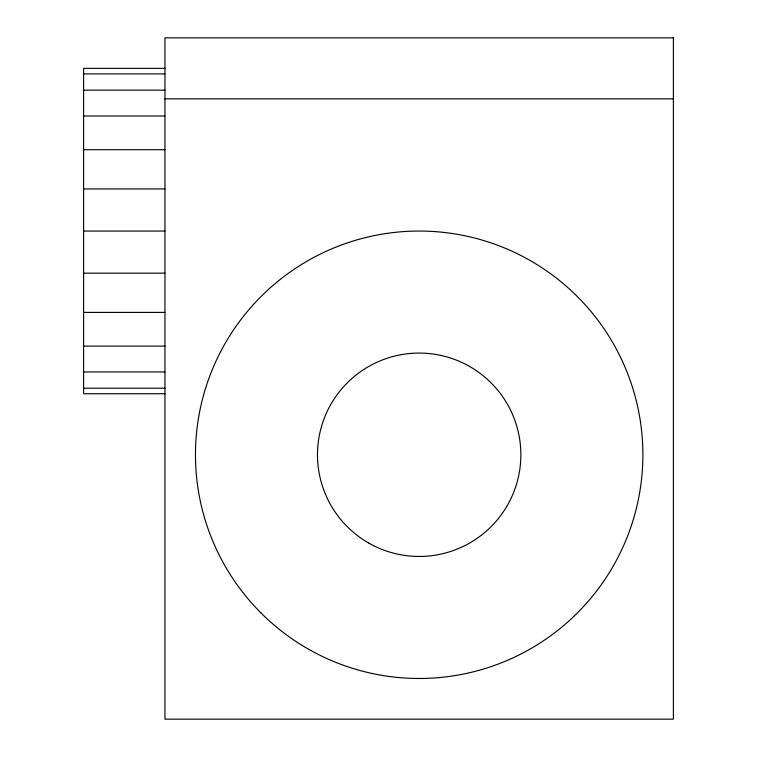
<?xml version="1.0" encoding="UTF-8"?>
<svg xmlns="http://www.w3.org/2000/svg" width="757" height="757" viewBox="0 0 757 757"><rect width="100%" height="100%" fill="white"/><g stroke="black" fill="none" stroke-linecap="round" stroke-linejoin="round"><path stroke-width="1.14" d="M164.96 68.357L83.611 68.357L83.611 393.754L164.96 393.754M83.611 73.902L164.96 73.902M83.611 90.149L164.96 90.149M164.96 98.864L673.389 98.864M83.611 116.01L164.96 116.01M83.611 149.706L164.96 149.706M83.611 188.947L164.96 188.947M83.611 231.055L164.96 231.055M83.611 273.163L164.96 273.163M83.611 312.404L164.96 312.404M83.611 346.1L164.96 346.1M83.611 371.952L164.96 371.952M83.611 388.209L164.96 388.209M673.389 37.85L164.96 37.85L164.96 719.15L673.389 719.15L673.389 37.85M368.328 542.826A101.684 101.684 0 0 0 520.863 454.768A101.684 101.684 0 0 0 368.328 366.7A101.684 101.684 0 0 0 368.328 542.826M260.985 612.952A223.712 223.712 0 0 0 635.265 512.669A223.712 223.712 0 0 0 361.278 238.673A223.712 223.712 0 0 0 260.985 612.952"/></g></svg>
